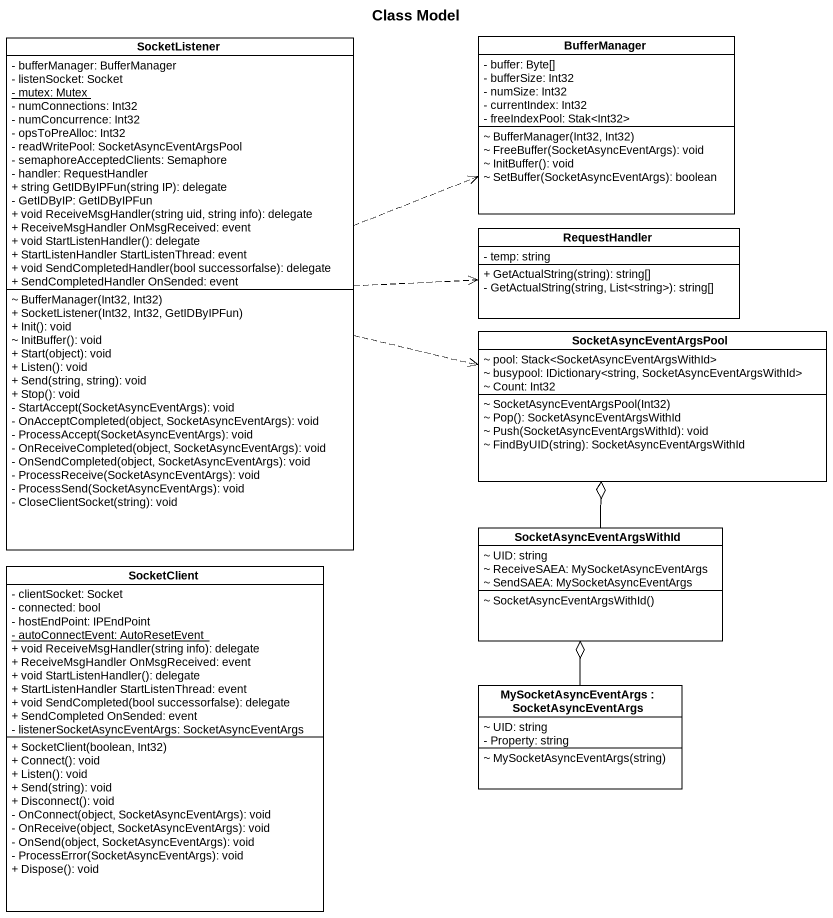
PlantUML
@startuml
title Class Model
hide circle
hide empty members
skinparam classAttributeIconSize 0
class SocketListener {
  - bufferManager: BufferManager
  - listenSocket: Socket
  {static} - mutex: Mutex
  - numConnections: Int32
  - numConcurrence: Int32
  - opsToPreAlloc: Int32
  - readWritePool: SocketAsyncEventArgsPool
  - semaphoreAcceptedClients: Semaphore
  - handler: RequestHandler
  {field} + string GetIDByIPFun(string IP): delegate
  - GetIDByIP: GetIDByIPFun
  {field} + void ReceiveMsgHandler(string uid, string info): delegate
  + ReceiveMsgHandler OnMsgReceived: event
  {field} + void StartListenHandler(): delegate
  + StartListenHandler StartListenThread: event
  {field} + void SendCompletedHandler(bool successorfalse): delegate
  + SendCompletedHandler OnSended: event
  ~ BufferManager(Int32, Int32)
  + SocketListener(Int32, Int32, GetIDByIPFun)
  + Init(): void
  ~ InitBuffer(): void
  + Start(object): void
  + Listen(): void
  + Send(string, string): void
  + Stop(): void
  - StartAccept(SocketAsyncEventArgs): void
  - OnAcceptCompleted(object, SocketAsyncEventArgs): void
  - ProcessAccept(SocketAsyncEventArgs): void
  - OnReceiveCompleted(object, SocketAsyncEventArgs): void
  - OnSendCompleted(object, SocketAsyncEventArgs): void
  - ProcessReceive(SocketAsyncEventArgs): void
  - ProcessSend(SocketAsyncEventArgs): void
  - CloseClientSocket(string): void
}
class BufferManager {
  - buffer: Byte[]
  - bufferSize: Int32
  - numSize: Int32
  - currentIndex: Int32
  - freeIndexPool: Stak<Int32>
  ~ BufferManager(Int32, Int32)
  ~ FreeBuffer(SocketAsyncEventArgs): void
  ~ InitBuffer(): void
  ~ SetBuffer(SocketAsyncEventArgs): boolean
}
class RequestHandler {
  - temp: string
  + GetActualString(string): string[]
  - GetActualString(string, List<string>): string[]
}
class SocketAsyncEventArgsPool {
  ~ pool: Stack<SocketAsyncEventArgsWithId>
  ~ busypool: IDictionary<string, SocketAsyncEventArgsWithId>
  ~ Count: Int32
  ~ SocketAsyncEventArgsPool(Int32)
  ~ Pop(): SocketAsyncEventArgsWithId
  ~ Push(SocketAsyncEventArgsWithId): void
  ~ FindByUID(string): SocketAsyncEventArgsWithId
}
class SocketAsyncEventArgsWithId {
  ~ UID: string
  ~ ReceiveSAEA: MySocketAsyncEventArgs
  ~ SendSAEA: MySocketAsyncEventArgs
  ~ SocketAsyncEventArgsWithId()
}
class SocketClient {
  - clientSocket: Socket
  - connected: bool
  - hostEndPoint: IPEndPoint
  {static} - autoConnectEvent: AutoResetEvent
  {field} + void ReceiveMsgHandler(string info): delegate
  + ReceiveMsgHandler OnMsgReceived: event
  {field} + void StartListenHandler(): delegate
  + StartListenHandler StartListenThread: event
  {field} + void SendCompleted(bool successorfalse): delegate
  + SendCompleted OnSended: event
  - listenerSocketAsyncEventArgs: SocketAsyncEventArgs
  + SocketClient(boolean, Int32)
  + Connect(): void
  + Listen(): void
  + Send(string): void
  + Disconnect(): void
  - OnConnect(object, SocketAsyncEventArgs): void
  - OnReceive(object, SocketAsyncEventArgs): void
  - OnSend(object, SocketAsyncEventArgs): void
  - ProcessError(SocketAsyncEventArgs): void
  + Dispose(): void
}
class "MySocketAsyncEventArgs : SocketAsyncEventArgs" as MySocketAsyncEventArgs {
  ~ UID: string
  - Property: string
  ~ MySocketAsyncEventArgs(string)
}
SocketListener .right.> BufferManager
SocketListener .right.> RequestHandler
SocketListener .right.> SocketAsyncEventArgsPool
SocketAsyncEventArgsWithId -up-o SocketAsyncEventArgsPool
MySocketAsyncEventArgs -up-o SocketAsyncEventArgsWithId
@enduml
